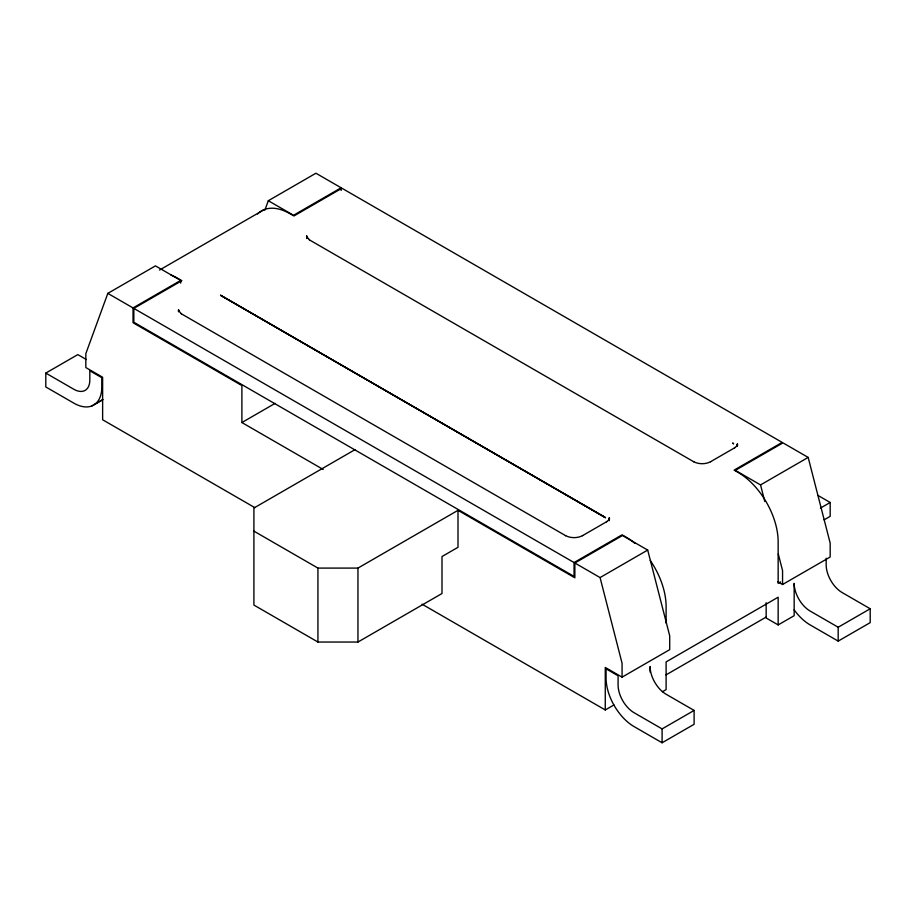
<?xml version="1.0" encoding="UTF-8"?>
<svg xmlns="http://www.w3.org/2000/svg" width="916" height="916" viewBox="0 0 916 916"><rect width="100%" height="100%" fill="white"/><g stroke="black" fill="none" stroke-linecap="round" stroke-linejoin="round"><path stroke-width="1.37" d="M181.494 313.89L178.551 310.65L178.597 311.738L178.597 309.677M606.449 521.834L608.556 520.173L609.392 518.17L609.346 519.681L609.346 517.62L609.14 520.689M737.311 446.367L737.403 444.603M609.335 519.83L609.369 519.074M737.403 445.897L737.426 445.142M737.403 444.821L737.46 444.088L736.796 446L734.506 447.901M180.67 283.124L180.67 280.433L155.457 265.88L107.825 293.372L85.818 353.679L85.818 367.545L102.626 377.243L102.626 419.757L254.911 507.682M264.884 210.108L268.308 200.73L315.928 173.227L341.141 187.791L341.141 190.471M220.561 295.273L605.465 517.677L220.561 295.273L604.755 517.071M159.521 270.06L264.197 209.627M107.825 293.372L133.038 307.936L180.67 280.433M341.141 187.791L293.521 215.283L268.308 200.73M133.839 308.394L574.057 562.55L574.057 576.416L133.839 322.26L133.839 308.394L181.86 280.674L177.864 278.361A56.597 32.678 60 0 0 170.914 275.052M45.8 373.087L73.818 389.266A22.637 13.076 60 0 0 89.825 380.025L89.825 370.774L101.825 377.713L101.825 386.953A39.617 22.877 60 0 1 73.818 403.132L45.8 386.953L45.8 373.087L77.814 354.606L86.344 359.53M133.038 307.936L133.038 322.718L241.893 385.567L241.893 422.539L275.166 403.326M355.11 449.596L253.904 508.025L253.904 605.064L317.932 642.036L357.95 642.036L441.993 593.511L441.993 556.539L458 547.299L458 510.327L357.95 568.092L317.932 568.092L253.904 531.131M582.439 535.7L606.644 521.719M710.495 461.767L734.701 447.787M574.057 562.55L622.078 534.818L626.086 537.131A56.597 32.678 60 0 1 634.983 543.428M458 510.327L574.859 577.801L574.859 563.008L622.479 535.516L647.692 550.069L669.699 635.796L669.699 649.662L622.078 677.153L605.27 667.443L605.27 709.957L613.938 704.954M574.859 563.008L600.072 577.572L647.692 550.069M808.175 457.416L782.962 442.863L735.33 470.355L760.543 484.919L808.175 457.416L830.182 543.142L830.182 557.008L782.562 584.5L777.753 581.729M820.415 508.117L830.182 502.483L830.182 516.338L824.079 519.864M780.615 581.923L778.153 583.343L778.153 541.757A56.597 32.678 60 0 0 738.136 472.438L734.14 470.126L782.161 442.405L341.943 188.249L293.921 215.97L289.914 213.668A56.597 32.678 60 0 0 257.545 214.023M665.966 674.92L766.303 616.995M662.405 691.763L666.104 689.633L666.104 661.902L778.153 597.209L778.153 624.93L766.154 618.002L766.154 602.751M778.153 624.93L794.161 615.689L794.161 583.343A22.637 13.076 60 0 0 810.168 611.075L838.186 627.242L870.2 608.762L870.2 622.628L838.186 641.108L810.168 624.93A39.617 22.877 60 0 1 794.161 609.896M662.096 728.907L694.11 710.427L694.11 724.281L662.096 742.773L634.09 726.594A39.617 22.877 60 0 1 606.071 678.08L606.071 668.829L618.082 675.768L618.082 685.008A22.637 13.076 60 0 0 634.09 712.728L662.096 728.907L662.096 742.773M91.818 405.96L102.981 399.571M95.275 403.956L102.478 399.845M710.69 461.653C705.549 464.504 698.427 464.275 693.538 461.653M582.633 535.585C577.446 538.448 570.187 538.184 565.481 535.585M817.862 495.373L830.182 502.483M309.356 239.843L693.744 461.767M870.2 608.762L842.182 592.583A22.637 13.076 60 0 1 826.175 564.863L826.175 558.256M181.299 313.776L565.676 535.7M241.893 422.539L323.165 469.45M694.11 710.427L666.104 694.248A22.637 13.076 60 0 1 650.097 666.527L650.097 672.115M422.047 604.171L605.27 709.957M309.551 239.958L306.62 236.557L306.78 238.515L306.654 235.733L306.757 238.446M178.551 310.65L178.883 311.52L178.54 309.974L178.597 310.81M760.543 484.919L764.803 501.51M778.302 554.043L782.562 570.634L782.562 584.5M600.072 577.572L622.078 663.287L622.078 677.153M838.186 627.242L838.186 641.108M737.403 443.688L737.403 445.749M666.104 623.086L666.104 606.449A56.597 32.678 60 0 0 650.245 560.466M357.95 568.092L357.95 642.036M317.932 568.092L317.932 642.036M732.811 443.138L733.533 443.733L732.811 443.138M307.433 238.297L306.597 236.671L307.433 238.297"/></g></svg>
